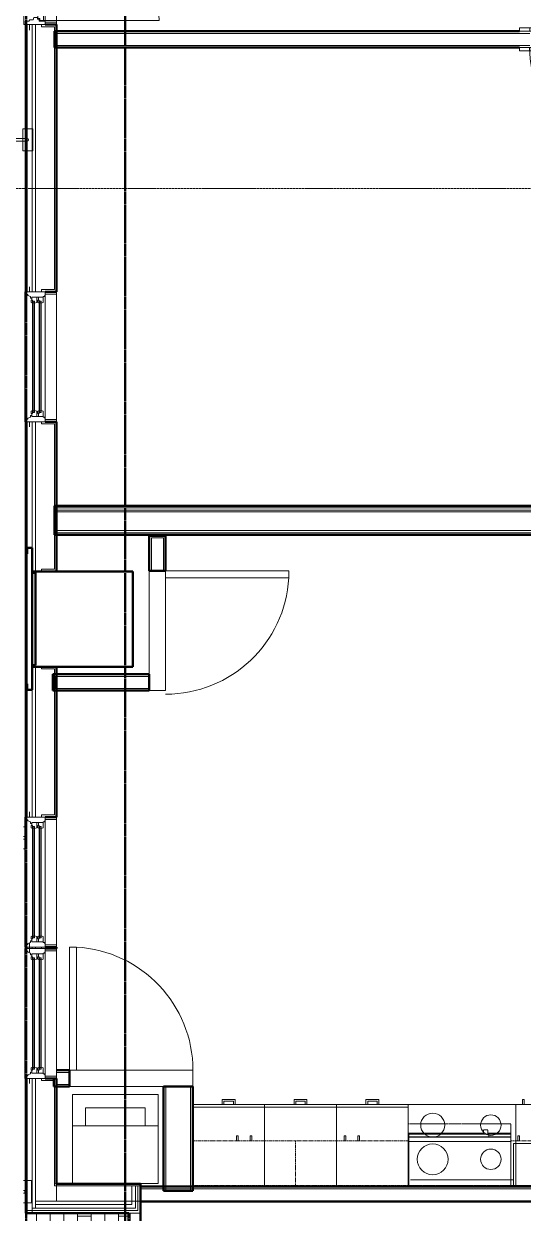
# Model space of a CAD drawing. Header units: inches. Extents: x -4235 to -464, y 9767 to 12359.
# Drawn here: x -3861.4 to -3715.5, y 11547.6 to 11895.4 of the extents above; entities that cross this region are included whole.
import ezdxf

# ---------------------------------------------------------------- set-up
doc = ezdxf.new("R2010")
doc.units = ezdxf.units.IN
doc.header["$MEASUREMENT"] = 0
for name, pattern in [('Dash', [0.25, 0.125, -0.125]), ('Dash 1_16_', [0.125, 0.0625, -0.0625]), ('Grid Line 1_2_', [0.875, 0.5, -0.125, 0.125, -0.125]), ('Overhead', [0.15625, 0.09375, -0.0625])]:
    doc.linetypes.add(name, pattern=pattern)
for name, color, linetype, lineweight in [('0-1', 7, 'Continuous', 5), ('0-2', 10, 'Continuous', 9), ('A-CLNG-3', 13, 'Continuous', 9), ('A-CLNG-PATT-1', 253, 'Continuous', 13), ('A-DOOR-1', 10, 'Continuous', 9), ('A-DOOR-2', 50, 'Continuous', 20), ('A-DOOR-5', 31, 'Continuous', 9), ('A-DOOR-6', 31, 'Continuous', 20), ('A-DOOR-FRAM', 31, 'Continuous', 9), ('A-DOOR-FRAM-1', 10, 'Continuous', 9), ('A-DOOR-FRAM-3', 31, 'Continuous', 20), ('A-DOOR-GLAZ', 31, 'Continuous', 9), ('A-FLOR-3', 192, 'Continuous', 9), ('A-GENM', 5, 'Continuous', 9), ('A-GENM-4', 5, 'Continuous', 50), ('A-GLAZ-1', 151, 'Continuous', 9), ('A-GLAZ-2', 151, 'Continuous', 20), ('A-GLAZ-3', 151, 'Continuous', 50), ('A-WALL', 113, 'Continuous', 13), ('A-WALL-1', 7, 'Continuous', 50), ('A-WALL-2', 250, 'Continuous', 13), ('A-WALL-3', 10, 'Continuous', 9), ('A-WALL-4', 254, 'Continuous', 9), ('A-WALL-5', 113, 'Continuous', 9), ('A-WALL-6', 113, 'Continuous', 50), ('C-PROP-LINE-1', 91, 'Dash 1_16_', 50), ('I-WALL-1', 7, 'Continuous', 50), ('P-SANR-FIXT-1', 10, 'Continuous', 9), ('Q-CASE-1', 254, 'Continuous', 9), ('Q-CASE-2', 10, 'Continuous', 9), ('Q-CASE-3', 254, 'Dash', 9), ('Q-CASE-4', 10, 'Dash', 9), ('Q-SPCQ-1', 10, 'Continuous', 9), ('Q-SPCQ-2', 91, 'Overhead', 9), ('S-GRID-1', 1, 'Grid Line 1_2_', 9)]:
    doc.layers.add(name, color=color, linetype=linetype, lineweight=lineweight)

# ---------------------------------------------------------------- blocks, each defined once
blk = doc.blocks.new('SWING - SINGLE - FLUSH - 2-10 x 6-8 - PRIVACY-3199405-BACKGROUND - RCP - 2ND FLOOR')
at = {"layer": 'A-DOOR-1'}
blk.add_arc((17, -2.37), 34.07, 180, 266.6343, dxfattribs=at)
at = {"layer": 'A-DOOR-2'}
for p, q in [((15, -2.37), (15, -36.38)), ((17, -2.37), (15, -2.37)), ((17, -2.37), (17, -36.38)), ((17, -36.38), (15, -36.38))]:
    blk.add_line(p, q, dxfattribs=at)
at = {"layer": 'A-DOOR-FRAM-1'}
for p, q in [((-17, 3.38), (-20, 3.38)), ((-20, 3.38), (-20, 2.38)), ((-20, 2.38), (-17, 2.38)), ((17, 3.38), (-17, 3.38)), ((-17, 3.38), (-17, 2.38)), ((-17, 2.38), (17, 2.38)), ((20, 3.38), (17, 3.38)), ((17, 3.38), (17, 2.38)), ((17, 2.38), (20, 2.38)), ((20, 3.38), (20, 2.38)), ((-17, -2.37), (-20, -2.37)), ((-20, -3.37), (-20, -2.37)), ((-20, -3.37), (-17, -3.37)), ((17, -2.37), (-17, -2.37)), ((-17, -3.37), (-17, -2.37)), ((-17, -3.37), (17, -3.37)), ((20, -2.37), (17, -2.37)), ((17, -3.37), (17, -2.37)), ((17, -3.37), (20, -3.37)), ((20, -3.37), (20, -2.37))]:
    blk.add_line(p, q, dxfattribs=at)
blk = doc.blocks.new('SWING - SINGLE - FLUSH - 36_ x 80_ - OFFSET PIVOT DOOR AT MAGIC PAK AND WASHER_DRYER-3199415-BACKGROUND - RCP - 2ND FLOOR')
at = {"layer": 'A-DOOR-1'}
blk.add_arc((18, -2.37), 36.07, 180, 266.8211, dxfattribs=at)
at = {"layer": 'A-DOOR-2'}
for p, q in [((16, -2.37), (16, -38.39)), ((18, -2.37), (16, -2.37)), ((18, -2.37), (18, -38.39)), ((18, -38.39), (16, -38.39))]:
    blk.add_line(p, q, dxfattribs=at)
blk = doc.blocks.new('Range - 24_ x 30_-2806124-BACKGROUND - RCP - 2ND FLOOR')
at = {"layer": 'Q-SPCQ-1'}
blk.add_line((0, -22), (30, -22), dxfattribs=at)
for centre, radius, start, end in [((6.5, -6), 3.5, 360, 180), ((23.5, -6), 3, 0, 180), ((6.5, -6), 3.5, 180, 0), ((23.5, -6), 3, 180, 0), ((6.5, -16), 4.5, 0, 180), ((23.5, -16), 3, 360, 180), ((6.5, -16), 4.5, 180, 0), ((23.5, -16), 3, 180, 0)]:
    blk.add_arc(centre, radius, start, end, dxfattribs=at)
blk = doc.blocks.new('Stacked Washer and Dryer - 26_x25_ - Private-1372850-BACKGROUND - RCP - 2ND FLOOR')
at = {"layer": 'P-SANR-FIXT-1'}
for p, q in [((26, 12.5), (0, 12.5)), ((0, -12.5), (0, 12.5)), ((16.90625, -12.5), (16.90625, 12.5)), ((26, 12.5), (26, -12.5)), ((22.09375, 8.75), (16.90625, 8.75)), ((22.09375, -8.75), (22.09375, 8.75)), ((16.90625, -8.75), (22.09375, -8.75)), ((0, -12.5), (26, -12.5))]:
    blk.add_line(p, q, dxfattribs=at)
blk = doc.blocks.new('Base Cabinet Corner 197 - Base Cabinet Corner 197-2569781-BACKGROUND - RCP - 2ND FLOOR')
at = {"layer": 'Q-CASE-2'}
for p, q in [((0.74, 36), (-23.26, 36)), ((-23.26, 36), (-23.26, 0)), ((0.74, 23.25), (0.74, 36)), ((0.74, 24), (0.74, 36)), ((0.73, 34), (0.73, 33.51)), ((2.23, 34), (0.73, 34)), ((0.73, 33.51), (2.23, 33.51)), ((2.23, 33.51), (2.23, 34)), ((10.73, 25.5), (10.24, 25.5)), ((10.24, 25.5), (10.24, 24)), ((10.73, 24), (10.73, 25.5)), ((12.74, 24), (0.74, 24)), ((0.74, 23.25), (0.74, 24)), ((12.74, 23.25), (0.74, 23.25)), ((10.24, 24), (10.73, 24)), ((12.74, 0), (12.74, 24)), ((-23.26, 0), (12.74, 0))]:
    blk.add_line(p, q, dxfattribs=at)
blk = doc.blocks.new('Base Cabinet 3 Drawer 230 - Base Cabinet 3 Drawer 230 21_-2554957-BACKGROUND - RCP - 2ND FLOOR')
at = {"layer": 'Q-CASE-2'}
for p, q in [((-9.76, -23.25), (-9.76, 0)), ((-9.76, 0), (11.24, 0)), ((11.24, 0), (11.24, -23.25)), ((-9.76, -23.25), (-9.76, -24)), ((11.24, -23.25), (-9.76, -23.25)), ((-9.76, -24), (11.24, -24)), ((-0.64, -24), (-1.14, -24)), ((-1.14, -25.5), (-1.14, -24)), ((-0.64, -25), (-0.64, -24)), ((2.11, -25), (2.11, -24)), ((2.11, -24), (2.61, -24)), ((2.61, -24), (2.61, -25.5)), ((11.24, -24), (11.24, -23.25)), ((2.61, -25.5), (-1.14, -25.5)), ((-0.64, -25), (2.11, -25))]:
    blk.add_line(p, q, dxfattribs=at)
blk = doc.blocks.new('30quot_MicrowaveVent_11166 - 70cm miele oven-V30-BACKGROUND - RCP - 2ND FLOOR')
at = {"layer": 'Q-CASE-1'}
for p, q in [((7.69, 15.6), (-14.2, 15.6)), ((-14.2, 15.6), (-14.2, 15.54)), ((-14.2, 15.54), (-14.2, 15.39)), ((9.18, 15.39), (-14.2, 15.39)), ((-14.2, 15.39), (-14.2, 14.61)), ((-14.2, 14.61), (9.18, 14.61)), ((-14.2, 14.49), (-14.2, 13.23)), ((15.68, 14.49), (-14.2, 14.49)), ((8.88, 16.6), (7.69, 16.6)), ((7.69, 16.55), (7.69, 15.39)), ((8.88, 15.39), (8.88, 16.55)), ((15.68, 15.6), (8.88, 15.6)), ((9.18, 15.39), (9.18, 14.61)), ((15.68, 15.39), (9.18, 15.39)), ((9.18, 15.39), (9.18, 14.61)), ((9.18, 14.61), (15.68, 14.61)), ((15.68, 15.39), (15.68, 15.6)), ((15.68, 15.39), (15.68, 14.61)), ((15.68, 13.23), (15.68, 14.49)), ((-14.2, 13.23), (-14.2, 0.37)), ((-14.2, 13.23), (15.68, 13.23)), ((15.68, 0.37), (15.68, 13.23))]:
    blk.add_line(p, q, dxfattribs=at)
at = {"layer": 'Q-CASE-2'}
for p, q in [((-14.2, 0.37), (-14.2, 0)), ((-14.2, 0), (15.68, 0)), ((15.68, 0), (15.68, 0.37))]:
    blk.add_line(p, q, dxfattribs=at)
blk = doc.blocks.new('300 Series Wall Hung Cabinet_301 - 12_ x 27_-V32-BACKGROUND - RCP - 2ND FLOOR')
at = {"layer": 'Q-CASE-1'}
for p, q in [((-3.51, 14.69), (-4, 14.69)), ((-4, 14.69), (-4, 13.19)), ((-3.51, 13.19), (-3.51, 14.69)), ((-5.25, 0.19), (-5.25, 12.44)), ((-5.25, 12.44), (5.25, 12.44)), ((-4, 13.19), (-3.51, 13.19)), ((5.25, 12.44), (5.25, 0.19))]:
    blk.add_line(p, q, dxfattribs=at)
at = {"layer": 'Q-CASE-2'}
blk.add_line((5.25, 0.19), (-5.25, 0.19), dxfattribs=at)
at = {"layer": 'Q-CASE-3'}
for p, q in [((-6, 0.19), (-6, 13.19)), ((-6, 13.19), (6, 13.19)), ((6, 13.19), (6, 0.19))]:
    blk.add_line(p, q, dxfattribs=at)
at = {"layer": 'Q-CASE-4'}
blk.add_line((6, 0.19), (-6, 0.19), dxfattribs=at)
blk = doc.blocks.new('300 Series Wall Hung Cabinet_302 - 33_ X 27_-2599037-BACKGROUND - RCP - 2ND FLOOR')
at = {"layer": 'Q-CASE-1'}
for p, q in [((-1.76, 14.69), (-2.25, 14.69)), ((-2.25, 14.69), (-2.25, 13.19)), ((-1.76, 13.19), (-1.76, 14.69)), ((2.24, 14.69), (1.75, 14.69)), ((1.75, 14.69), (1.75, 13.19)), ((2.24, 13.19), (2.24, 14.69)), ((-2.25, 13.19), (-1.76, 13.19)), ((1.75, 13.19), (2.24, 13.19))]:
    blk.add_line(p, q, dxfattribs=at)
at = {"layer": 'Q-CASE-3'}
for p, q in [((-16.5, 0.19), (-16.5, 13.19)), ((-16.5, 13.19), (16.5, 13.19)), ((16.5, 13.19), (16.5, 0.19))]:
    blk.add_line(p, q, dxfattribs=at)
at = {"layer": 'Q-CASE-4'}
blk.add_line((16.5, 0.19), (-16.5, 0.19), dxfattribs=at)
blk = doc.blocks.new('300 Series Wall Hung Cabinet_302 - 30_ X 27_-2747221-BACKGROUND - RCP - 2ND FLOOR')
at = {"layer": 'Q-CASE-1'}
for p, q in [((-1.76, -13.19), (-2.25, -13.19)), ((-2.25, -13.19), (-2.25, -14.69)), ((-1.76, -14.69), (-1.76, -13.19)), ((2.24, -13.19), (1.75, -13.19)), ((1.75, -13.19), (1.75, -14.69)), ((2.24, -14.69), (2.24, -13.19)), ((-2.25, -14.69), (-1.76, -14.69)), ((1.75, -14.69), (2.24, -14.69))]:
    blk.add_line(p, q, dxfattribs=at)
at = {"layer": 'Q-CASE-3'}
for p, q in [((-15, -0.19), (-15, -13.19)), ((-15, -13.19), (15, -13.19))]:
    blk.add_line(p, q, dxfattribs=at)
at = {"layer": 'Q-CASE-4'}
for p, q in [((15, -0.19), (-15, -0.19)), ((15, -13.19), (15, -0.19))]:
    blk.add_line(p, q, dxfattribs=at)
blk = doc.blocks.new('Base Cabinet 3 Drawer 230 - Base Cabinet 3 Drawer 230 21_-2578998-BACKGROUND - RCP - 2ND FLOOR')
at = {"layer": 'Q-CASE-2'}
for p, q in [((-1.14, 24), (-1.14, 25.5)), ((-1.14, 25.5), (2.61, 25.5)), ((2.11, 25), (-0.64, 25)), ((-0.64, 24), (-0.64, 25)), ((2.11, 24), (2.11, 25)), ((2.61, 25.5), (2.61, 24)), ((-9.76, 24), (11.24, 24)), ((-9.76, 23.25), (-9.76, 24)), ((11.24, 23.25), (-9.76, 23.25)), ((-9.76, 23.25), (-9.76, 0)), ((-1.14, 24), (-0.64, 24)), ((2.61, 24), (2.11, 24)), ((11.24, 24), (11.24, 23.25)), ((11.24, 0), (11.24, 23.25)), ((-9.76, 0), (11.24, 0))]:
    blk.add_line(p, q, dxfattribs=at)
blk = doc.blocks.new('Range_Hood_386 - 30_ Wide-2911437-BACKGROUND - RCP - 2ND FLOOR')
at = {"layer": 'Q-SPCQ-2'}
for p, q in [((15, 6), (-15, 6)), ((-15, 6), (-15, -12)), ((15, -12), (15, 6)), ((-15, -12), (15, -12))]:
    blk.add_line(p, q, dxfattribs=at)
blk = doc.blocks.new('CTR - 1st Phase - Unit Layouts_rvt-1-BACKGROUND - RCP - 2ND FLOOR')
at = {"layer": 'A-WALL-1'}
for p, q in [((-3852.47, 11893.19), (-3716.58, 11893.19)), ((-3852.47, 11892.56), (-3852.47, 11893.19)), ((-3852.47, 11889.06), (-3852.47, 11892.56)), ((-3852.47, 11888.44), (-3852.47, 11889.06)), ((-3716.58, 11888.44), (-3852.47, 11888.44)), ((-3824.75, 11735.41), (-3824.75, 11745.66)), ((-3824.75, 11745.66), (-3824.12, 11745.66)), ((-3824.12, 11745.66), (-3820.62, 11745.66)), ((-3820.62, 11745.66), (-3820, 11745.66)), ((-3820, 11745.66), (-3820, 11735.41)), ((-3820, 11735.41), (-3824.75, 11735.41)), ((-3852.9, 11704.54), (-3852.9, 11705.16)), ((-3852.9, 11705.16), (-3824.75, 11705.16)), ((-3852.9, 11701.04), (-3852.9, 11704.54)), ((-3824.75, 11705.16), (-3824.75, 11700.41)), ((-3852.9, 11700.41), (-3852.9, 11701.04)), ((-3824.75, 11700.41), (-3852.9, 11700.41)), ((-3851.85, 11589.39), (-3848.07, 11589.39)), ((-3848.07, 11589.39), (-3848.07, 11584.64)), ((-3852.67, 11585.26), (-3852.67, 11587.05)), ((-3852.67, 11584.64), (-3852.67, 11585.26)), ((-3848.07, 11584.64), (-3852.67, 11584.64))]:
    blk.add_line(p, q, dxfattribs=at)
at = {"layer": 'A-WALL-2'}
for p, q in [((-3713.58, 11892.56), (-3851.85, 11892.56)), ((-3851.85, 11889.06), (-3851.85, 11892.56)), ((-3713.58, 11889.06), (-3851.85, 11889.06)), ((-3824.12, 11745.04), (-3820.62, 11745.04)), ((-3824.12, 11735.41), (-3824.12, 11745.04)), ((-3820.62, 11735.41), (-3820.62, 11745.04)), ((-3852.27, 11701.04), (-3852.27, 11704.54)), ((-3852.27, 11704.54), (-3824.75, 11704.54)), ((-3852.27, 11701.04), (-3824.75, 11701.04)), ((-3851.85, 11588.76), (-3848.07, 11588.76)), ((-3852.05, 11585.26), (-3852.05, 11587.05)), ((-3852.05, 11585.26), (-3848.07, 11585.26)), ((-3819.94, 11584.64), (-3819.94, 11554.11)), ((-3812.69, 11584.64), (-3812.69, 11554.11))]:
    blk.add_line(p, q, dxfattribs=at)
at = {"layer": 'A-WALL-3'}
for p, q in [((-3824.75, 11735.41), (-3824.75, 11705.16)), ((-3820, 11705.16), (-3820, 11735.41)), ((-3820, 11705.16), (-3820, 11700.41)), ((-3824.75, 11700.41), (-3820, 11700.41)), ((-3812.07, 11589.39), (-3848.07, 11589.39)), ((-3812.07, 11589.39), (-3812.07, 11584.64)), ((-3848.07, 11584.64), (-3820.57, 11584.64))]:
    blk.add_line(p, q, dxfattribs=at)
at = {"layer": 'A-WALL-4'}
for p, q in [((-3820, 11735.41), (-3824.75, 11735.41)), ((-3824.75, 11705.16), (-3824.75, 11700.41)), ((-3848.07, 11589.39), (-3848.07, 11584.64)), ((-3820.57, 11584.64), (-3812.07, 11584.64))]:
    blk.add_line(p, q, dxfattribs=at)
at = {"layer": 'A-WALL-5'}
for p, q in [((-3803.44, 11579.36), (-3812.07, 11579.36)), ((-3812.07, 11579.36), (-3812.07, 11555.36)), ((-3812.07, 11555.36), (-3812.07, 11579.36)), ((-3812.07, 11579.36), (-3803.44, 11579.36)), ((-3802.94, 11579.36), (-3803.44, 11579.36)), ((-3800.19, 11579.36), (-3802.94, 11579.36)), ((-3802.94, 11579.36), (-3800.19, 11579.36)), ((-3799.69, 11579.36), (-3800.19, 11579.36)), ((-3782.44, 11579.36), (-3799.69, 11579.36)), ((-3799.69, 11579.36), (-3782.44, 11579.36)), ((-3781.94, 11579.36), (-3782.44, 11579.36)), ((-3779.19, 11579.36), (-3781.94, 11579.36)), ((-3781.94, 11579.36), (-3779.19, 11579.36)), ((-3778.69, 11579.36), (-3779.19, 11579.36)), ((-3761.44, 11579.36), (-3778.69, 11579.36)), ((-3778.69, 11579.36), (-3761.44, 11579.36)), ((-3760.94, 11579.36), (-3761.44, 11579.36)), ((-3758.19, 11579.36), (-3760.94, 11579.36)), ((-3760.94, 11579.36), (-3758.19, 11579.36)), ((-3757.69, 11579.36), (-3758.19, 11579.36)), ((-3715.69, 11579.36), (-3757.69, 11579.36)), ((-3757.69, 11579.36), (-3715.69, 11579.36)), ((-3812.07, 11555.36), (-3681.69, 11555.36)), ((-3681.69, 11555.36), (-3812.07, 11555.36))]:
    blk.add_line(p, q, dxfattribs=at)
at = {"layer": 'I-WALL-1'}
for p, q in [((-3820.57, 11554.11), (-3820.57, 11584.64)), ((-3820.57, 11584.64), (-3812.07, 11584.64)), ((-3812.07, 11584.64), (-3812.07, 11554.11)), ((-3812.07, 11554.11), (-3820.57, 11554.11))]:
    blk.add_line(p, q, dxfattribs=at)
at = {"layer": '0-2'}
for name, p in [('SWING - SINGLE - FLUSH - 2-10 x 6-8 - PRIVACY-3199405-BACKGROUND - RCP - 2ND FLOOR', (-3696.58, 11890.81)), ('Base Cabinet 3 Drawer 230 - Base Cabinet 3 Drawer 230 21_-2578998-BACKGROUND - RCP - 2ND FLOOR', (-3781.3, 11555.36)), ('Range - 24_ x 30_-2806124-BACKGROUND - RCP - 2ND FLOOR', (-3748.44, 11579.36)), ('Range_Hood_386 - 30_ Wide-2911437-BACKGROUND - RCP - 2ND FLOOR', (-3734.07, 11567.74)), ('30quot_MicrowaveVent_11166 - 70cm miele oven-V30-BACKGROUND - RCP - 2ND FLOOR', (-3734.74, 11555.36)), ('300 Series Wall Hung Cabinet_302 - 33_ X 27_-2599037-BACKGROUND - RCP - 2ND FLOOR', (-3765.57, 11555.55)), ('300 Series Wall Hung Cabinet_301 - 12_ x 27_-V32-BACKGROUND - RCP - 2ND FLOOR', (-3713.07, 11555.55))]:
    blk.add_blockref(name, p, dxfattribs=at)
for name, p, rotation in [('SWING - SINGLE - FLUSH - 36_ x 80_ - OFFSET PIVOT DOOR AT MAGIC PAK AND WASHER_DRYER-3199415-BACKGROUND - RCP - 2ND FLOOR', (-3822.37, 11717.41), 90.00000000001249), ('SWING - SINGLE - FLUSH - 36_ x 80_ - OFFSET PIVOT DOOR AT MAGIC PAK AND WASHER_DRYER-3199415-BACKGROUND - RCP - 2ND FLOOR', (-3830.07, 11587.01), 180), ('Base Cabinet Corner 197 - Base Cabinet Corner 197-2569781-BACKGROUND - RCP - 2ND FLOOR', (-3681.69, 11578.63), 90.00000000001133), ('Stacked Washer and Dryer - 26_x25_ - Private-1372850-BACKGROUND - RCP - 2ND FLOOR', (-3834.69, 11556.28), 90.00000000000581), ('Base Cabinet 3 Drawer 230 - Base Cabinet 3 Drawer 230 21_-2554957-BACKGROUND - RCP - 2ND FLOOR', (-3800.83, 11555.36), 180), ('Base Cabinet 3 Drawer 230 - Base Cabinet 3 Drawer 230 21_-2554957-BACKGROUND - RCP - 2ND FLOOR', (-3758.83, 11555.36), 180), ('300 Series Wall Hung Cabinet_302 - 30_ X 27_-2747221-BACKGROUND - RCP - 2ND FLOOR', (-3797.07, 11555.55), 180)]:
    blk.add_blockref(name, p, dxfattribs=dict(at, rotation=rotation))
blk = doc.blocks.new('CTR - 1st Phase - Common Walls_rvt-1-BACKGROUND - RCP - 2ND FLOOR')
at = {"layer": 'A-WALL-1'}
for p, q in [((-3827.32, 11555.36), (-3487.3, 11555.36)), ((-3827.32, 11550.99), (-3827.32, 11555.36)), ((-3480.67, 11550.99), (-3827.32, 11550.99))]:
    blk.add_line(p, q, dxfattribs=at)
at = {"layer": 'A-WALL-2'}
for p, q in [((-3852.47, 11753.81), (-3501.42, 11753.81)), ((-3852.47, 11753.19), (-3501.42, 11753.19)), ((-3852.47, 11752.69), (-3501.42, 11752.69)), ((-3852.47, 11747.19), (-3504.67, 11747.19)), ((-3852.47, 11746.56), (-3504.67, 11746.56)), ((-3486.67, 11554.74), (-3827.32, 11554.74)), ((-3486.67, 11551.24), (-3827.32, 11551.24))]:
    blk.add_line(p, q, dxfattribs=at)
at = {"layer": 'A-WALL-3'}
for p, q in [((-3827.32, 11550.99), (-3827.32, 11551.09)), ((-3826.6, 11550.99), (-3827.32, 11550.99)), ((-3479.55, 11550.99), (-3826.6, 11550.99))]:
    blk.add_line(p, q, dxfattribs=at)
at = {"layer": 'I-WALL-1'}
for p, q in [((-3852.47, 11745.94), (-3852.47, 11754.44)), ((-3852.47, 11754.44), (-3640.3, 11754.44)), ((-3505.3, 11745.94), (-3852.47, 11745.94))]:
    blk.add_line(p, q, dxfattribs=at)
blk = doc.blocks.new('CTR - 1st Phase -Stairs _ Elevators_rvt-1-BACKGROUND - RCP - 2ND FLOOR')
at = {"layer": 'A-WALL-1'}
for p, q in [((-3827.32, 11438.99), (-3827.32, 11550.99)), ((-3827.32, 11550.99), (-3819.32, 11550.99)), ((-3819.32, 11550.99), (-3587.32, 11550.99))]:
    blk.add_line(p, q, dxfattribs=at)
blk = doc.blocks.new('Basic Wall _ EXT - FIBER CEMENT - LARGE - ___-2505168-BACKGROUND - RCP - 2ND FLOOR')
at = {"layer": 'A-WALL-5'}
for p, q in [((-3861.05, 11895.14), (-3861.05, 11817.01)), ((-3861.05, 11895.14), (-3861.05, 11817.01)), ((-3861.02, 11817.01), (-3861.02, 11895.14)), ((-3861.02, 11895.14), (-3861.02, 11817.01)), ((-3859, 11895.14), (-3859, 11817.01)), ((-3859, 11895.14), (-3859, 11817.01)), ((-3858.97, 11817.01), (-3858.97, 11895.14)), ((-3858.97, 11895.14), (-3858.97, 11817.01)), ((-3861.05, 11778.99), (-3861.05, 11663.41)), ((-3861.05, 11778.99), (-3861.05, 11663.41)), ((-3861.02, 11663.41), (-3861.02, 11778.99)), ((-3861.02, 11778.99), (-3861.02, 11663.41)), ((-3859, 11778.99), (-3859, 11742.15)), ((-3859, 11778.99), (-3859, 11742.15)), ((-3858.97, 11742.15), (-3858.97, 11778.99)), ((-3858.97, 11778.99), (-3858.97, 11742.15)), ((-3859, 11742.15), (-3859, 11700.63)), ((-3859, 11742.15), (-3859, 11700.63)), ((-3858.97, 11735.26), (-3858.97, 11742.15)), ((-3858.97, 11742.15), (-3858.97, 11735.26)), ((-3858.97, 11735.26), (-3858.97, 11734.83)), ((-3858.97, 11734.83), (-3858.97, 11707.83)), ((-3858.97, 11707.83), (-3858.97, 11707.39)), ((-3858.97, 11700.63), (-3858.97, 11707.39)), ((-3858.97, 11707.39), (-3858.97, 11700.63)), ((-3859, 11700.63), (-3859, 11663.41)), ((-3859, 11700.63), (-3859, 11663.41)), ((-3858.97, 11663.41), (-3858.97, 11700.63)), ((-3858.97, 11700.63), (-3858.97, 11663.41)), ((-3861.05, 11625.39), (-3861.05, 11625.01)), ((-3861.05, 11625.39), (-3861.05, 11625.01)), ((-3861.02, 11625.01), (-3861.02, 11625.39)), ((-3861.02, 11625.39), (-3861.02, 11625.01)), ((-3859, 11625.39), (-3859, 11625.02)), ((-3859, 11625.39), (-3859, 11625.02)), ((-3858.97, 11625.01), (-3858.97, 11625.39)), ((-3858.97, 11625.39), (-3858.97, 11625.01)), ((-3861.05, 11586.99), (-3861.05, 11547.59)), ((-3861.05, 11586.99), (-3861.05, 11547.59)), ((-3861.02, 11547.59), (-3861.02, 11586.99)), ((-3861.02, 11586.99), (-3861.02, 11547.59)), ((-3859, 11586.99), (-3859, 11556.21)), ((-3859, 11586.99), (-3859, 11548.34)), ((-3858.97, 11548.34), (-3858.97, 11586.99)), ((-3858.97, 11586.99), (-3858.97, 11556.21)), ((-3859, 11556.21), (-3859, 11548.34)), ((-3858.97, 11556.21), (-3858.97, 11548.34)), ((-3861.05, 11547.59), (-3861.02, 11547.59)), ((-3860.72, 11547.59), (-3861.02, 11547.59)), ((-3861.02, 11547.59), (-3860.72, 11547.59)), ((-3859, 11547.59), (-3860.72, 11547.59)), ((-3860.72, 11547.59), (-3858.97, 11547.59)), ((-3859, 11548.32), (-3859, 11547.59)), ((-3859, 11548.32), (-3859, 11547.59)), ((-3858.97, 11547.59), (-3858.97, 11548.34)), ((-3858.97, 11548.34), (-3858.97, 11547.59))]:
    blk.add_line(p, q, dxfattribs=at)
blk = doc.blocks.new('Door-Inswing-Andersen-400_Series-Single - 3_ 0-1_8_ x custom height - 2ND FLOOR-2895725-BACKGROUND - RCP - 2ND FLOOR')
at = {"layer": 'A-DOOR-5'}
blk.add_line((16.87, 0.66), (16.87, 34.41), dxfattribs=at)
blk.add_arc((16.87, 0.66), 33.75, 90, 180, dxfattribs=at)
at = {"layer": 'A-DOOR-6'}
for p, q in [((-16.87, -0.41), (-16.87, 0.66)), ((-16.87, 0.66), (-12.44, 0.66)), ((-13.19, 0.66), (-13.19, -0.66)), ((-13.19, 0.66), (-13.19, 0.59)), ((-13.19, 0.59), (-12.67, 0.59)), ((-12.44, 0.09), (-13.19, 0.09)), ((-12.67, 0.59), (-12.47, 0.34)), ((-12.47, 0.34), (-12.44, 0.16)), ((12.44, 0.66), (-12.44, 0.66)), ((-12.44, 0.16), (-12.44, 0.09)), ((16.87, 0.66), (12.44, 0.66)), ((12.47, 0.34), (12.44, 0.16)), ((12.44, 0.16), (12.44, 0.09)), ((12.44, 0.09), (13.19, 0.09)), ((12.67, 0.59), (12.47, 0.34)), ((13.19, 0.59), (12.67, 0.59)), ((13.19, 0.66), (13.19, -0.66)), ((13.19, 0.66), (13.19, 0.59)), ((16.87, -0.41), (16.87, 0.66)), ((-16.26, -0.42), (-16.87, -0.41)), ((-16.26, -1.06), (-16.26, -0.42)), ((-16.26, -1.06), (-12.44, -1.06)), ((-13.19, -0.66), (-12.44, -0.66)), ((-12.44, -0.75), (-12.47, -1.06)), ((-12.44, -0.66), (-12.44, -0.75)), ((12.44, -1.06), (-12.44, -1.06)), ((12.44, -0.66), (12.44, -0.75)), ((13.19, -0.66), (12.44, -0.66)), ((12.44, -0.75), (12.47, -1.06)), ((16.26, -1.06), (12.44, -1.06)), ((16.26, -0.42), (16.87, -0.41)), ((16.26, -1.06), (16.26, -0.42))]:
    blk.add_line(p, q, dxfattribs=at)
at = {"layer": 'A-DOOR-FRAM'}
for p, q in [((-17.94, 4.44), (-17.31, 4.44)), ((-17.94, 1.12), (-17.94, 4.44)), ((-17.31, 4.44), (-17.31, 1.12)), ((17.31, 4.44), (17.94, 4.44)), ((17.31, 1.12), (17.31, 4.44)), ((17.94, 4.44), (17.94, 1.12)), ((-17.31, 1.12), (-17.94, 1.12)), ((17.94, 1.12), (17.31, 1.12))]:
    blk.add_line(p, q, dxfattribs=at)
at = {"layer": 'A-DOOR-FRAM-3'}
for p, q in [((-18.06, -4.75), (-18.06, 1.12)), ((-18.06, 1.12), (-17.03, 1.12)), ((-17.69, 1.12), (-18.06, 1.12)), ((-18.06, 1.12), (18.06, 1.12)), ((-18.06, -5.09), (-18.06, 1.12)), ((-17.03, 1.12), (-17.03, -0.66)), ((17.03, 1.12), (17.03, -0.66)), ((18.06, 1.12), (17.03, 1.12)), ((18.06, -4.75), (18.06, 1.12)), ((18.06, 1.12), (18.06, -5.09)), ((-19.69, -3.44), (-18.06, -3.44)), ((-17.03, -0.66), (-16.45, -0.66)), ((-16.69, -3.39), (-17.03, -3.63)), ((-16, -2.23), (-16.69, -2.39)), ((-16.69, -2.39), (-16.69, -3.39)), ((-16.45, -0.66), (-16.45, -1.09)), ((-16.45, -1.09), (-16, -1.09)), ((-16, -1.09), (-16, -2.23)), ((16.45, -1.09), (16, -1.09)), ((16, -1.09), (16, -2.23)), ((16, -2.23), (16.69, -2.39)), ((16.45, -0.66), (16.45, -1.09)), ((17.03, -0.66), (16.45, -0.66)), ((16.69, -2.39), (16.69, -3.39)), ((16.69, -3.39), (17.03, -3.63)), ((19.69, -3.44), (18.06, -3.44)), ((-18.06, -4.75), (-17.03, -4.75)), ((18.06, -5.09), (-18.06, -5.09)), ((-17.03, -3.63), (-17.03, -4.75)), ((17.03, -3.63), (17.03, -4.75)), ((18.06, -4.75), (17.03, -4.75))]:
    blk.add_line(p, q, dxfattribs=at)
at = {"layer": 'A-DOOR-GLAZ'}
for p, q in [((12.44, 0.09), (-12.44, 0.09)), ((-13.19, -0.06), (-12.44, -0.06)), ((-12.44, -0.5), (-13.19, -0.5)), ((-12.98, -0.5), (-12.98, -0.06)), ((12.44, -0.06), (-12.44, -0.06)), ((12.44, -0.5), (-12.44, -0.5)), ((12.44, -0.66), (-12.44, -0.66)), ((13.19, -0.06), (12.44, -0.06)), ((12.44, -0.5), (13.19, -0.5)), ((12.98, -0.5), (12.98, -0.06))]:
    blk.add_line(p, q, dxfattribs=at)
blk = doc.blocks.new('Window-Double_Hung-Andersen-400_Series-Tilt_Wash - DOUBLE HUNG - REVERSE COTTAGE - 2ND FLOOR-2888385-BACKGROUND - RCP - 2ND FLOOR')
at = {"layer": 'A-GLAZ-1'}
for p, q in [((-16.29, 2.5), (-15.7, 2.5)), ((-16.29, 2.12), (-15.7, 2.12)), ((-16.29, 0.56), (-15.7, 0.56)), ((-16.29, 0.19), (-15.7, 0.19)), ((-15.82, 2.5), (-15.82, 2.12)), ((-15.82, 0.56), (-15.82, 0.19)), ((-15.7, 2.63), (15.7, 2.63)), ((-15.7, 2.5), (15.7, 2.5)), ((-15.7, 2.12), (15.7, 2.12)), ((-15.7, 2), (15.7, 2)), ((-15.7, 0.69), (15.7, 0.69)), ((-15.7, 0.56), (15.7, 0.56)), ((-15.7, 0.19), (15.7, 0.19)), ((-15.7, 0.06), (15.7, 0.06)), ((16.29, 2.5), (15.7, 2.5)), ((16.29, 2.12), (15.7, 2.12)), ((16.29, 0.56), (15.7, 0.56)), ((16.29, 0.19), (15.7, 0.19)), ((15.82, 2.5), (15.82, 2.12)), ((15.82, 0.56), (15.82, 0.19)), ((-19.01, -2.44), (-19.01, -3.94)), ((-19.01, -2.44), (-18.95, -2.44)), ((18.95, -1.06), (-18.95, -1.06)), ((-18.95, -1.06), (-18.95, -4.44)), ((-18.32, -1.06), (-18.32, -4.44)), ((18.32, -1.06), (18.32, -4.44)), ((18.95, -4.44), (18.95, -1.06)), ((18.95, -2.44), (19.01, -2.44)), ((19.01, -3.94), (19.01, -2.44)), ((-19.01, -3.94), (-18.95, -3.94)), ((-18.95, -4.44), (18.95, -4.44)), ((18.95, -3.94), (19.01, -3.94))]:
    blk.add_line(p, q, dxfattribs=at)
at = {"layer": 'A-GLAZ-2'}
for p, q in [((19.01, 4.81), (-19.01, 4.81)), ((-19.01, 4.81), (-19.01, -1.06)), ((-18.2, 4.81), (-18.2, 4)), ((-18.2, 4), (-17.92, 4)), ((-17.92, 4), (-17.61, 3.19)), ((17.92, 4), (17.61, 3.19)), ((18.2, 4), (17.92, 4)), ((18.2, 4.81), (18.2, 4)), ((19.01, -1.06), (19.01, 4.81)), ((-19.01, 3.44), (-20.51, 3.44)), ((-17.61, 3.19), (-17.14, 3.19)), ((-17.42, 2.75), (-16.57, 2.75)), ((-17.42, 2.75), (-17.42, -0.56)), ((-17.42, 1.37), (-15.86, 1.37)), ((-17.42, 0.81), (-16.57, 0.81)), ((-17.14, 3.19), (-17.14, 2.75)), ((-15.86, 2.97), (-16.57, 2.97)), ((-16.57, 2.63), (-16.57, 2.97)), ((-15.7, 2.63), (-16.57, 2.63)), ((-15.86, 1.03), (-16.57, 1.03)), ((-16.57, 0.69), (-16.57, 1.03)), ((-15.7, 0.69), (-16.57, 0.69)), ((-16.29, 2.63), (-16.29, 2)), ((-15.7, 2), (-16.29, 2)), ((-16.29, 0.69), (-16.29, 0.06)), ((-15.7, 0.06), (-16.29, 0.06)), ((-15.86, 2.97), (-15.7, 2.63)), ((-15.86, 1.37), (-15.7, 2)), ((-15.86, 1.03), (-15.7, 0.69)), ((-15.86, -0.56), (-15.7, 0.06)), ((15.86, 2.97), (15.7, 2.63)), ((15.7, 2.63), (16.57, 2.63)), ((15.7, 2), (16.29, 2)), ((15.86, 1.37), (15.7, 2)), ((15.86, 1.03), (15.7, 0.69)), ((15.7, 0.69), (16.57, 0.69)), ((15.7, 0.06), (16.29, 0.06)), ((15.86, -0.56), (15.7, 0.06)), ((15.86, 2.97), (16.57, 2.97)), ((17.42, 1.37), (15.86, 1.37)), ((15.86, 1.03), (16.57, 1.03)), ((16.29, 2.63), (16.29, 2)), ((16.29, 0.69), (16.29, 0.06)), ((16.57, 2.63), (16.57, 2.97)), ((17.42, 2.75), (16.57, 2.75)), ((16.57, 0.69), (16.57, 1.03)), ((17.42, 0.81), (16.57, 0.81)), ((17.14, 3.19), (17.14, 2.75)), ((17.61, 3.19), (17.14, 3.19)), ((17.42, 2.75), (17.42, -0.56)), ((19.01, 3.44), (20.51, 3.44)), ((-19.01, -1.06), (19.01, -1.06)), ((-17.67, -0.78), (-18, -1.06)), ((-17.67, -0.78), (-17.67, -0.56)), ((-17.67, -0.56), (-15.86, -0.56)), ((17.67, -0.56), (15.86, -0.56)), ((17.67, -0.78), (17.67, -0.56)), ((17.67, -0.78), (18, -1.06))]:
    blk.add_line(p, q, dxfattribs=at)
blk = doc.blocks.new('Window-Double_Hung-Andersen-400_Series-Tilt_Wash - DOUBLE HUNG - REVERSE COTTAGE - 2ND FLOOR-V146-BACKGROUND - RCP - 2ND FLOOR')
at = {"layer": 'A-GLAZ-1'}
for p, q in [((-16.29, 2.5), (-15.7, 2.5)), ((-16.29, 2.12), (-15.7, 2.12)), ((-16.29, 0.56), (-15.7, 0.56)), ((-16.29, 0.19), (-15.7, 0.19)), ((-15.82, 2.5), (-15.82, 2.12)), ((-15.82, 0.56), (-15.82, 0.19)), ((-15.7, 2.63), (15.7, 2.63)), ((-15.7, 2.5), (15.7, 2.5)), ((-15.7, 2.12), (15.7, 2.12)), ((-15.7, 2), (15.7, 2)), ((-15.7, 0.69), (15.7, 0.69)), ((-15.7, 0.56), (15.7, 0.56)), ((-15.7, 0.19), (15.7, 0.19)), ((-15.7, 0.06), (15.7, 0.06)), ((16.29, 2.5), (15.7, 2.5)), ((16.29, 2.12), (15.7, 2.12)), ((16.29, 0.56), (15.7, 0.56)), ((16.29, 0.19), (15.7, 0.19)), ((15.82, 2.5), (15.82, 2.12)), ((15.82, 0.56), (15.82, 0.19)), ((-19.01, -2.44), (-19.01, -3.61)), ((-19.01, -2.44), (-18.95, -2.44)), ((18.95, -1.06), (-18.95, -1.06)), ((-18.95, -1.06), (-18.95, -4.44)), ((-18.32, -1.06), (-18.32, -4.44)), ((18.32, -1.06), (18.32, -4.44)), ((18.95, -4.44), (18.95, -1.06)), ((18.95, -2.44), (19.01, -2.44)), ((19.01, -3.94), (19.01, -2.44)), ((-19.01, -3.61), (-19.01, -3.92)), ((-19.01, -3.94), (-18.95, -3.94)), ((-18.95, -4.44), (18.95, -4.44)), ((18.95, -3.94), (19.01, -3.94))]:
    blk.add_line(p, q, dxfattribs=at)
at = {"layer": 'A-GLAZ-2'}
for p, q in [((19.01, 4.81), (-19.01, 4.81)), ((-19.01, 4.81), (-19.01, -1.06)), ((-18.2, 4.81), (-18.2, 4)), ((-18.2, 4), (-17.92, 4)), ((-17.92, 4), (-17.61, 3.19)), ((17.92, 4), (17.61, 3.19)), ((18.2, 4), (17.92, 4)), ((18.2, 4.81), (18.2, 4)), ((19.01, -1.06), (19.01, 4.81)), ((-19.01, 3.44), (-20.51, 3.44)), ((-17.61, 3.19), (-17.14, 3.19)), ((-17.42, 2.75), (-16.57, 2.75)), ((-17.42, 2.75), (-17.42, -0.56)), ((-17.42, 1.37), (-15.86, 1.37)), ((-17.42, 0.81), (-16.57, 0.81)), ((-17.14, 3.19), (-17.14, 2.75)), ((-15.86, 2.97), (-16.57, 2.97)), ((-16.57, 2.63), (-16.57, 2.97)), ((-15.7, 2.63), (-16.57, 2.63)), ((-15.86, 1.03), (-16.57, 1.03)), ((-16.57, 0.69), (-16.57, 1.03)), ((-15.7, 0.69), (-16.57, 0.69)), ((-16.29, 2.63), (-16.29, 2)), ((-15.7, 2), (-16.29, 2)), ((-16.29, 0.69), (-16.29, 0.06)), ((-15.7, 0.06), (-16.29, 0.06)), ((-15.86, 2.97), (-15.7, 2.63)), ((-15.86, 1.37), (-15.7, 2)), ((-15.86, 1.03), (-15.7, 0.69)), ((-15.86, -0.56), (-15.7, 0.06)), ((15.86, 2.97), (15.7, 2.63)), ((15.7, 2.63), (16.57, 2.63)), ((15.7, 2), (16.29, 2)), ((15.86, 1.37), (15.7, 2)), ((15.86, 1.03), (15.7, 0.69)), ((15.7, 0.69), (16.57, 0.69)), ((15.7, 0.06), (16.29, 0.06)), ((15.86, -0.56), (15.7, 0.06)), ((15.86, 2.97), (16.57, 2.97)), ((17.42, 1.37), (15.86, 1.37)), ((15.86, 1.03), (16.57, 1.03)), ((16.29, 2.63), (16.29, 2)), ((16.29, 0.69), (16.29, 0.06)), ((16.57, 2.63), (16.57, 2.97)), ((17.42, 2.75), (16.57, 2.75)), ((16.57, 0.69), (16.57, 1.03)), ((17.42, 0.81), (16.57, 0.81)), ((17.14, 3.19), (17.14, 2.75)), ((17.61, 3.19), (17.14, 3.19)), ((17.42, 2.75), (17.42, -0.56)), ((19.01, 3.44), (20.51, 3.44)), ((-19.01, -1.06), (19.01, -1.06)), ((-17.67, -0.78), (-18, -1.06)), ((-17.67, -0.78), (-17.67, -0.56)), ((-17.67, -0.56), (-15.86, -0.56)), ((17.67, -0.56), (15.86, -0.56)), ((17.67, -0.78), (17.67, -0.56)), ((17.67, -0.78), (18, -1.06))]:
    blk.add_line(p, q, dxfattribs=at)
blk = doc.blocks.new('V-Series_EWC4_SPVU_RFA_2015 - 2ND AND 3RD FLOOR-2226480-BACKGROUND - RCP - 2ND FLOOR')
at = {"layer": 'A-GENM-4'}
for p, q in [((-3858.97, 11734.83), (-3858.97, 11735.26)), ((-3858.97, 11735.26), (-3829.54, 11735.26)), ((-3858.97, 11734.33), (-3858.97, 11734.83)), ((-3858.97, 11734.83), (-3857.97, 11734.83)), ((-3857.97, 11734.83), (-3858.97, 11734.83)), ((-3857.97, 11734.83), (-3857.97, 11734.33)), ((-3857.97, 11707.83), (-3857.97, 11734.83)), ((-3829.54, 11735.26), (-3829.54, 11707.39)), ((-3858.97, 11708.33), (-3858.97, 11734.33)), ((-3857.97, 11734.33), (-3857.97, 11708.33)), ((-3858.97, 11707.83), (-3858.97, 11708.33)), ((-3857.97, 11707.83), (-3858.97, 11707.83)), ((-3858.97, 11707.39), (-3858.97, 11707.83)), ((-3858.97, 11707.83), (-3857.97, 11707.83)), ((-3829.54, 11707.39), (-3858.97, 11707.39)), ((-3857.97, 11708.33), (-3857.97, 11707.83))]:
    blk.add_line(p, q, dxfattribs=at)
blk = doc.blocks.new('Walls 12 - Walls 1-2570490-BACKGROUND - RCP - 2ND FLOOR')
at = {"layer": 'A-WALL-5'}
for p, q in [((-3861.72, 11864.7), (-3861.05, 11864.7)), ((-3861.72, 11864.7), (-3861.72, 11858.2)), ((-3861.72, 11861.83), (-3861.72, 11864.7)), ((-3861.02, 11864.7), (-3860.72, 11864.7)), ((-3860.72, 11864.7), (-3858.97, 11864.7)), ((-3858.97, 11864.7), (-3858.78, 11864.7)), ((-3858.78, 11864.7), (-3858.78, 11863.08)), ((-3858.78, 11858.2), (-3858.78, 11864.7)), ((-3905.83, 11861.83), (-3861.72, 11861.83)), ((-3861.72, 11861.08), (-3905.83, 11861.08)), ((-3861.72, 11861.83), (-3861.05, 11861.83)), ((-3861.72, 11861.72), (-3861.72, 11861.78)), ((-3861.72, 11861.64), (-3861.72, 11861.72)), ((-3861.72, 11861.55), (-3861.72, 11861.64)), ((-3861.72, 11861.45), (-3861.72, 11861.55)), ((-3861.72, 11861.35), (-3861.72, 11861.45)), ((-3861.72, 11861.26), (-3861.72, 11861.35)), ((-3861.72, 11861.18), (-3861.72, 11861.26)), ((-3861.72, 11861.12), (-3861.72, 11861.18)), ((-3861.05, 11861.08), (-3861.72, 11861.08)), ((-3861.72, 11858.2), (-3861.72, 11861.07)), ((-3861.02, 11861.83), (-3860.72, 11861.83)), ((-3860.72, 11861.08), (-3861.02, 11861.08)), ((-3860.72, 11861.83), (-3860.4, 11861.83)), ((-3860.41, 11861.08), (-3860.72, 11861.08)), ((-3858.78, 11863.08), (-3858.78, 11858.2)), ((-3861.05, 11858.2), (-3861.72, 11858.2)), ((-3860.72, 11858.2), (-3861.02, 11858.2)), ((-3858.97, 11858.2), (-3860.72, 11858.2)), ((-3858.78, 11858.2), (-3858.97, 11858.2))]:
    blk.add_line(p, q, dxfattribs=at)
for start_param, end_param in [(1.310938, 1.445432), (1.445432, 1.569046), (1.572547, 1.696161), (1.696161, 1.830655), (1.049162, 1.307556), (1.834037, 2.092431), (0.787185, 1.046129), (2.095464, 2.354408), (0.578718, 0.784707), (2.356886, 2.555134), (0.262584, 0.523234), (2.698715, 2.879008), (0, 0.21784), (2.923753, 3.119324), (3.141593, 6.283185)]:
    blk.add_ellipse((-3860.4, 11861.45), major_axis=(0, 0.375), ratio=0.86769, start_param=start_param, end_param=end_param, dxfattribs=at)
at = {"layer": 'A-WALL-6', "flags": 128}
for points in [[(-3905.83, 11861.08), (-3905.93, 11861.09), (-3906.03, 11861.12), (-3906.11, 11861.17), (-3906.18, 11861.24), (-3906.23, 11861.32), (-3906.25, 11861.4), (-3906.25, 11861.5), (-3906.23, 11861.58), (-3906.18, 11861.66), (-3906.11, 11861.73), (-3906.03, 11861.78), (-3905.93, 11861.81), (-3905.83, 11861.83)], [(-3905.83, 11861.83), (-3905.72, 11861.81), (-3905.62, 11861.78), (-3905.54, 11861.73), (-3905.47, 11861.66), (-3905.42, 11861.58), (-3905.4, 11861.5), (-3905.4, 11861.4), (-3905.42, 11861.32), (-3905.47, 11861.24), (-3905.54, 11861.17), (-3905.62, 11861.12), (-3905.72, 11861.09), (-3905.83, 11861.08)]]:
    blk.add_lwpolyline(points, dxfattribs=at)
blk = doc.blocks.new('Walls 67 - Walls 1-2575261-BACKGROUND - RCP - 2ND FLOOR')
at = {"layer": 'A-WALL-5'}
for p, q in [((-3861.1, 11660.61), (-3861.47, 11660.61)), ((-3861.1, 11657.73), (-3861.47, 11657.73)), ((-3861.47, 11656.98), (-3861.1, 11656.98)), ((-3861.47, 11654.11), (-3861.1, 11654.11))]:
    blk.add_line(p, q, dxfattribs=at)
for centre, start_param, end_param in [((-3923.85, 11657.36), 0.094304, 0.261799), ((-3923.85, 11657.36), 2.994857, 3.141593), ((-3923.85, 11657.36), 3.19067, 6.234108), ((-3860.79, 11657.36), 1.308997, 1.568095), ((-3860.79, 11657.36), 1.570796, 1.829985)]:
    blk.add_ellipse(centre, major_axis=(0, 0.375), ratio=0.86769, start_param=start_param, end_param=end_param, dxfattribs=at)
blk = doc.blocks.new('Walls 68 - Walls 1-2575280-BACKGROUND - RCP - 2ND FLOOR')
at = {"layer": 'A-WALL-5'}
for p, q in [((-3861.05, 11557.11), (-3861.47, 11557.11)), ((-3861.05, 11554.24), (-3861.47, 11554.24)), ((-3860.72, 11557.11), (-3861.02, 11557.11)), ((-3860.79, 11554.24), (-3861.02, 11554.24)), ((-3860.47, 11557.11), (-3860.72, 11557.11)), ((-3859.17, 11557.11), (-3860.43, 11557.11)), ((-3859.17, 11557.11), (-3859.17, 11556.68)), ((-3859.17, 11556.22), (-3859.17, 11557.11)), ((-3859.17, 11556.68), (-3859.17, 11556.22)), ((-3859.17, 11556.22), (-3859.17, 11553.86)), ((-3859.17, 11555.49), (-3859.17, 11556.22)), ((-3859.17, 11553.02), (-3859.17, 11555.49)), ((-3859.17, 11553.86), (-3859.17, 11550.61)), ((-3861.47, 11553.49), (-3861.05, 11553.49)), ((-3861.47, 11550.61), (-3861.05, 11550.61)), ((-3861.02, 11553.49), (-3860.79, 11553.49)), ((-3861.02, 11550.61), (-3860.72, 11550.61)), ((-3860.72, 11550.61), (-3860.56, 11550.61)), ((-3860.55, 11550.61), (-3859.96, 11550.61)), ((-3859.95, 11550.61), (-3859.17, 11550.61)), ((-3859.17, 11551.56), (-3859.17, 11553.02)), ((-3859.17, 11550.61), (-3859.17, 11551.56))]:
    blk.add_line(p, q, dxfattribs=at)
for centre, start_param, end_param in [((-3923.85, 11553.86), 0, 0.261799), ((-3923.85, 11553.86), 3.19067, 6.234108), ((-3860.79, 11553.86), 1.308997, 1.568095), ((-3860.79, 11553.86), 1.570796, 1.829985), ((-3860.79, 11553.86), 1.047198, 1.30639), ((-3860.79, 11553.86), 1.832596, 2.092053), ((-3860.79, 11553.86), 0.523599, 0.766179), ((-3860.79, 11553.86), 0.261799, 0.522251), ((-3860.79, 11553.86), 0, 0.261102), ((-3860.79, 11553.86), 6.072664, 6.283185), ((-3860.79, 11553.86), 5.235988, 5.759587), ((-3860.79, 11553.86), 3.665191, 4.45059), ((-3860.79, 11553.86), 4.974188, 5.235988), ((-3860.79, 11553.86), 4.531436, 4.893342), ((-3923.85, 11553.86), 2.879793, 3.141593), ((-3860.79, 11553.86), 2.375413, 2.61664), ((-3860.79, 11553.86), 2.698715, 2.879092), ((-3860.79, 11553.86), 2.879793, 3.119324), ((-3860.79, 11553.86), 3.141593, 3.352114), ((-3860.79, 11553.86), 3.403392, 3.607993)]:
    blk.add_ellipse(centre, major_axis=(0, 0.375), ratio=0.86769, start_param=start_param, end_param=end_param, dxfattribs=at)
blk = doc.blocks.new('Perforated Panel at Magic-Pak - hvac panel - 2nd floor 2-2702973-BACKGROUND - RCP - 2ND FLOOR')
at = {"layer": 'A-GLAZ-3'}
for p, q in [((-19.01, 4.44), (19.01, 4.44)), ((-19.01, 4.37), (-19.01, 4.44)), ((19.01, 4.37), (-19.01, 4.37)), ((19.01, 4.44), (19.01, 4.37))]:
    blk.add_line(p, q, dxfattribs=at)
blk = doc.blocks.new('Family - ___-2835860-BACKGROUND - RCP - 2ND FLOOR')
at = {"layer": 'C-PROP-LINE-1'}
for p, q in [((-3860.72, 11547.59), (-3860.72, 12118.59)), ((-3830.72, 11547.59), (-3860.72, 11547.59)), ((-3830.72, 11434.39), (-3830.72, 11547.59))]:
    blk.add_line(p, q, dxfattribs=at)
blk = doc.blocks.new('Family - ___-2835903-BACKGROUND - RCP - 2ND FLOOR')
at = {"layer": 'C-PROP-LINE-1'}
blk.add_line((-3831.82, 10009.09), (-3831.82, 12089.69), dxfattribs=at)
blk = doc.blocks.new('Family - ___-2835932-BACKGROUND - RCP - 2ND FLOOR')
at = {"layer": 'C-PROP-LINE-1'}
blk.add_line((-3860.72, 9980.19), (-3860.72, 12118.59), dxfattribs=at)

msp = doc.modelspace()

# ---------------------------------------------------------------- hatches: boundary and pattern name
at = {"layer": 'A-CLNG-PATT-1'}
h = msp.add_hatch(dxfattribs=at)
h.set_pattern_fill('FP_6', color=256, style=0, pattern_type=2)
h.set_pattern_definition([(90, (-179561.754, 32266.743), (4, -2e-16), []), (0, (-179561.754, 32266.743), (8, -8), [4, -28]), (0, (-179557.754, 32282.743), (8, -8), [4, -28])])
h.paths.add_polyline_path([(-3830.72, 11434.39), (-3830.72, 11547.59), (-3860.47, 11547.59), (-3860.45, 11434.39), (-3831.07, 11434.39)], flags=0)

# ---------------------------------------------------------------- linework, layer by layer
at = {"layer": 'A-CLNG-3'}
msp.add_line((-3831.82, 11547.59), (-3831.07, 11547.59), dxfattribs=at)
at = {"layer": 'A-FLOR-3'}
for p, q in [((-3826.6, 11551.09), (-3851.85, 11551.09)), ((-3826.6, 11550.99), (-3826.6, 11551.09)), ((-3477.32, 11550.99), (-3826.6, 11550.99))]:
    msp.add_line(p, q, dxfattribs=at)
at = {"layer": 'A-WALL'}
for p, q in [((-3860.47, 11817.01), (-3860.47, 11895.14)), ((-3858.97, 11817.01), (-3858.97, 11895.14)), ((-3857.97, 11817.01), (-3857.97, 11895.14)), ((-3856.29, 11894.51), (-3856.29, 11895.14)), ((-3856.29, 11894.51), (-3852.47, 11894.51)), ((-3852.47, 11894.51), (-3852.47, 11817.64)), ((-3856.29, 11817.01), (-3856.29, 11817.64)), ((-3852.47, 11817.64), (-3856.29, 11817.64)), ((-3860.47, 11742.15), (-3860.47, 11778.99)), ((-3858.97, 11742.15), (-3858.97, 11778.99)), ((-3857.97, 11735.26), (-3857.97, 11778.99)), ((-3856.29, 11778.37), (-3856.29, 11778.99)), ((-3856.29, 11778.37), (-3852.47, 11778.37)), ((-3852.47, 11778.37), (-3852.47, 11735.89)), ((-3856.29, 11735.26), (-3856.29, 11735.89)), ((-3852.47, 11735.89), (-3856.29, 11735.89)), ((-3857.97, 11663.41), (-3857.97, 11707.39)), ((-3856.29, 11706.76), (-3856.29, 11707.39)), ((-3856.29, 11706.76), (-3852.47, 11706.76)), ((-3852.47, 11706.76), (-3852.47, 11664.04)), ((-3860.47, 11663.41), (-3860.47, 11700.63)), ((-3858.97, 11663.41), (-3858.97, 11700.63)), ((-3856.29, 11663.41), (-3856.29, 11664.04)), ((-3852.47, 11664.04), (-3856.29, 11664.04)), ((-3860.47, 11625.01), (-3860.47, 11625.39)), ((-3858.97, 11625.01), (-3858.97, 11625.39)), ((-3857.97, 11625.01), (-3857.97, 11625.39)), ((-3856.29, 11625.01), (-3856.29, 11625.39)), ((-3860.47, 11547.59), (-3860.47, 11586.99)), ((-3858.97, 11548.34), (-3858.97, 11586.99)), ((-3857.97, 11549.09), (-3857.97, 11586.99)), ((-3856.29, 11586.37), (-3856.29, 11586.99)), ((-3856.29, 11586.37), (-3852.47, 11586.37)), ((-3852.47, 11586.37), (-3852.47, 11555.59)), ((-3851.85, 11556.21), (-3852.47, 11556.21)), ((-3852.47, 11555.59), (-3827.32, 11555.59)), ((-3829.82, 11550.09), (-3829.82, 11555.59)), ((-3828.82, 11555.59), (-3828.82, 11549.09)), ((-3828.07, 11555.59), (-3828.07, 11548.34)), ((-3860.47, 11548.34), (-3828.07, 11548.34)), ((-3858.97, 11549.09), (-3828.82, 11549.09)), ((-3857.97, 11550.09), (-3829.82, 11550.09)), ((-3831.07, 11547.59), (-3827.32, 11547.59)), ((-3831.07, 11434.39), (-3831.07, 11547.59)), ((-3830.32, 11434.39), (-3830.32, 11547.59))]:
    msp.add_line(p, q, dxfattribs=at)
at = {"layer": 'A-WALL-5'}
for p, q in [((-3851.85, 11895.14), (-3851.85, 11930.51)), ((-3851.85, 11816.95), (-3851.85, 11817.01)), ((-3851.85, 11779.05), (-3851.85, 11778.99)), ((-3860.47, 11702.38), (-3860.47, 11740.4)), ((-3851.85, 11663.41), (-3851.85, 11663.35)), ((-3851.85, 11624.95), (-3851.85, 11625.45)), ((-3851.85, 11587.05), (-3851.85, 11586.99)), ((-3851.85, 11556.21), (-3851.85, 11551.09)), ((-3857.97, 11551.09), (-3851.85, 11551.09)), ((-3860.72, 11547.59), (-3860.72, 11434.39)), ((-3830.32, 11434.39), (-3830.32, 11547.59)), ((-3827.32, 11434.39), (-3827.32, 11547.59))]:
    msp.add_line(p, q, dxfattribs=at)
at = {"layer": 'A-WALL-6'}
for p, q in [((-3860.72, 11817.01), (-3860.72, 11895.14)), ((-3855.16, 11895.14), (-3851.85, 11895.14)), ((-3851.85, 11895.14), (-3851.85, 11817.01)), ((-3851.85, 11817.01), (-3855.22, 11817.01)), ((-3860.72, 11740.4), (-3860.72, 11778.99)), ((-3855.22, 11778.99), (-3851.85, 11778.99)), ((-3851.85, 11778.99), (-3851.85, 11735.26)), ((-3858.97, 11742.15), (-3860.47, 11742.15)), ((-3860.47, 11742.15), (-3860.47, 11740.4)), ((-3858.97, 11735.26), (-3858.97, 11742.15)), ((-3860.47, 11740.4), (-3860.72, 11740.4)), ((-3851.85, 11735.26), (-3858.97, 11735.26)), ((-3858.97, 11700.63), (-3858.97, 11707.39)), ((-3858.97, 11707.39), (-3851.85, 11707.39)), ((-3851.85, 11707.39), (-3851.85, 11663.41)), ((-3860.72, 11663.41), (-3860.72, 11702.38)), ((-3860.72, 11702.38), (-3860.47, 11702.38)), ((-3860.47, 11702.38), (-3860.47, 11700.63)), ((-3860.47, 11700.63), (-3858.97, 11700.63)), ((-3851.85, 11663.41), (-3855.22, 11663.41)), ((-3860.72, 11625.01), (-3860.72, 11625.39)), ((-3855.22, 11625.39), (-3851.85, 11625.39)), ((-3851.85, 11625.01), (-3855.22, 11625.01)), ((-3851.85, 11625.39), (-3851.85, 11625.01)), ((-3860.72, 11547.59), (-3860.72, 11586.99)), ((-3855.22, 11586.99), (-3851.85, 11586.99)), ((-3851.85, 11586.99), (-3851.85, 11556.21)), ((-3851.85, 11556.21), (-3827.32, 11556.21)), ((-3827.32, 11556.21), (-3827.32, 11547.59)), ((-3831.82, 11547.59), (-3860.72, 11547.59)), ((-3831.82, 11434.39), (-3831.82, 11547.59)), ((-3827.32, 11547.59), (-3827.32, 11434.39))]:
    msp.add_line(p, q, dxfattribs=at)
at = {"layer": 'S-GRID-1'}
msp.add_line((-464.45, 11847.19), (-4185.7, 11847.19), dxfattribs=at)

# ---------------------------------------------------------------- block references
at = {"layer": '0-1'}
for name in ['CTR - 1st Phase - Unit Layouts_rvt-1-BACKGROUND - RCP - 2ND FLOOR', 'CTR - 1st Phase - Common Walls_rvt-1-BACKGROUND - RCP - 2ND FLOOR', 'CTR - 1st Phase -Stairs _ Elevators_rvt-1-BACKGROUND - RCP - 2ND FLOOR']:
    msp.add_blockref(name, (0, 0), dxfattribs=at)
at = {"layer": 'A-DOOR-5', "rotation": 269.9999999999999}
msp.add_blockref('Door-Inswing-Andersen-400_Series-Single - 3_ 0-1_8_ x custom height - 2ND FLOOR-2895725-BACKGROUND - RCP - 2ND FLOOR', (-3856.29, 11913.2), dxfattribs=at)
at = {"layer": 'A-GENM'}
msp.add_blockref('V-Series_EWC4_SPVU_RFA_2015 - 2ND AND 3RD FLOOR-2226480-BACKGROUND - RCP - 2ND FLOOR', (0, 0), dxfattribs=at)
at = {"layer": 'A-GLAZ-1', "rotation": 89.99999999999991}
for name, p in [('Window-Double_Hung-Andersen-400_Series-Tilt_Wash - DOUBLE HUNG - REVERSE COTTAGE - 2ND FLOOR-2888385-BACKGROUND - RCP - 2ND FLOOR', (-3856.29, 11798)), ('Perforated Panel at Magic-Pak - hvac panel - 2nd floor 2-2702973-BACKGROUND - RCP - 2ND FLOOR', (-3856.29, 11721.39)), ('Window-Double_Hung-Andersen-400_Series-Tilt_Wash - DOUBLE HUNG - REVERSE COTTAGE - 2ND FLOOR-2888385-BACKGROUND - RCP - 2ND FLOOR', (-3856.29, 11644.4)), ('Window-Double_Hung-Andersen-400_Series-Tilt_Wash - DOUBLE HUNG - REVERSE COTTAGE - 2ND FLOOR-V146-BACKGROUND - RCP - 2ND FLOOR', (-3856.29, 11606))]:
    msp.add_blockref(name, p, dxfattribs=at)
at = {"layer": 'A-WALL-5'}
for name in ['Basic Wall _ EXT - FIBER CEMENT - LARGE - ___-2505168-BACKGROUND - RCP - 2ND FLOOR', 'Walls 12 - Walls 1-2570490-BACKGROUND - RCP - 2ND FLOOR', 'Walls 67 - Walls 1-2575261-BACKGROUND - RCP - 2ND FLOOR', 'Walls 68 - Walls 1-2575280-BACKGROUND - RCP - 2ND FLOOR']:
    msp.add_blockref(name, (0, 0), dxfattribs=at)
at = {"layer": 'C-PROP-LINE-1'}
for name in ['Family - ___-2835860-BACKGROUND - RCP - 2ND FLOOR', 'Family - ___-2835932-BACKGROUND - RCP - 2ND FLOOR', 'Family - ___-2835903-BACKGROUND - RCP - 2ND FLOOR']:
    msp.add_blockref(name, (0, 0), dxfattribs=at)

doc.saveas('drawing.dxf')
